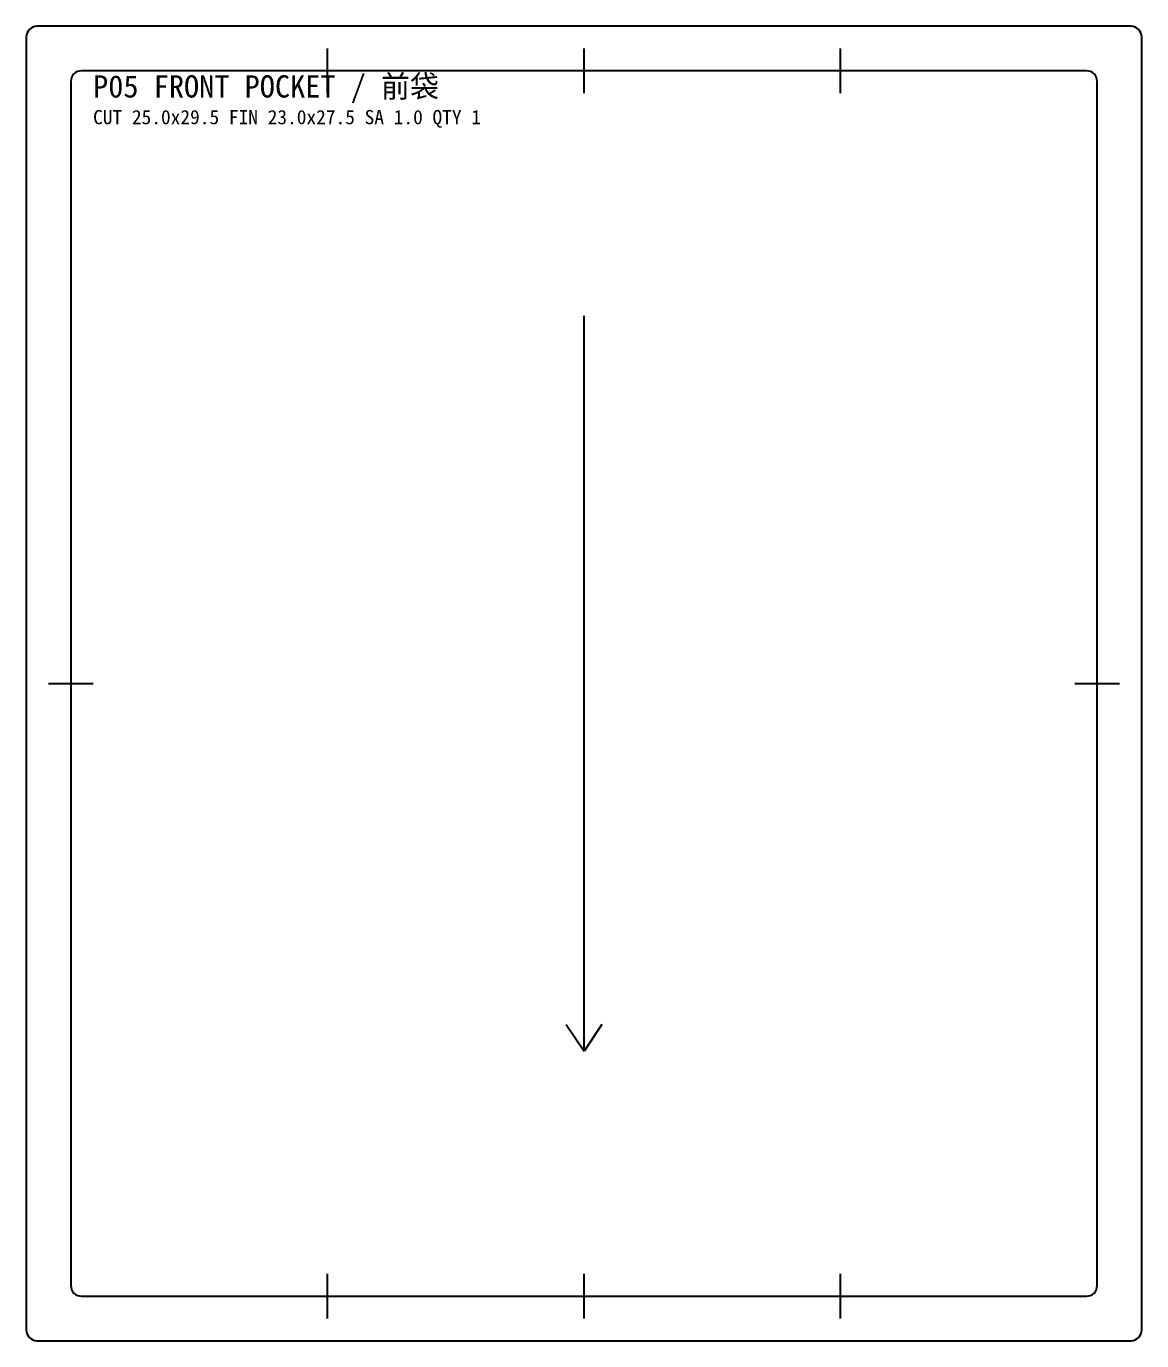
# Model space of a CAD drawing. Header units: millimetres. Extents: x 20 to 11279, y 290 to 7070.
# Drawn here: x 8990 to 9240.4, y 290 to 585.2 of the extents above; entities that cross this region are included whole.
import ezdxf

# ---------------------------------------------------------------- set-up
doc = ezdxf.new("R2010")
doc.units = ezdxf.units.MM
for name, color, linetype in [('CUT', 1, 'CONTINUOUS'), ('GRAIN', 6, 'CONTINUOUS'), ('NOTCH', 3, 'CONTINUOUS'), ('STITCH', 5, 'CONTINUOUS'), ('TEXT', 7, 'CONTINUOUS')]:
    doc.layers.add(name, color=color, linetype=linetype)

msp = doc.modelspace()

# ---------------------------------------------------------------- linework, layer by layer
at = {"layer": 'CUT'}
msp.add_lwpolyline([(9238, 290), (9238.47, 290.05), (9238.92, 290.18), (9239.33, 290.4), (9239.7, 290.7), (9240, 291.07), (9240.22, 291.48), (9240.35, 291.93), (9240.4, 292.4), (9240.4, 582.8), (9240.35, 583.27), (9240.22, 583.72), (9240, 584.13), (9239.7, 584.5), (9239.33, 584.8), (9238.92, 585.02), (9238.47, 585.15), (9238, 585.2), (8992.4, 585.2), (8991.93, 585.15), (8991.48, 585.02), (8991.07, 584.8), (8990.7, 584.5), (8990.4, 584.13), (8990.18, 583.72), (8990.05, 583.27), (8990, 582.8), (8990, 292.4), (8990.05, 291.93), (8990.18, 291.48), (8990.4, 291.07), (8990.7, 290.7), (8991.07, 290.4), (8991.48, 290.18), (8991.93, 290.05), (8992.4, 290)], close=True, dxfattribs=at)
at = {"layer": 'GRAIN'}
for p, q in [((9115.2, 355.04), (9115.2, 520.16)), ((9111.2, 361.04), (9115.2, 355.04)), ((9119.2, 361.04), (9115.2, 355.04))]:
    msp.add_line(p, q, dxfattribs=at)
at = {"layer": 'NOTCH'}
for p, q in [((9057.6, 570.2), (9057.6, 580.2)), ((9115.2, 570.2), (9115.2, 580.2)), ((9172.8, 570.2), (9172.8, 580.2)), ((8995, 437.6), (9005, 437.6)), ((9225.4, 437.6), (9235.4, 437.6)), ((9057.6, 295), (9057.6, 305)), ((9115.2, 295), (9115.2, 305)), ((9172.8, 295), (9172.8, 305))]:
    msp.add_line(p, q, dxfattribs=at)
at = {"layer": 'STITCH'}
msp.add_lwpolyline([(9228, 300), (9228.47, 300.05), (9228.92, 300.18), (9229.33, 300.4), (9229.7, 300.7), (9230, 301.07), (9230.22, 301.48), (9230.35, 301.93), (9230.4, 302.4), (9230.4, 572.8), (9230.35, 573.27), (9230.22, 573.72), (9230, 574.13), (9229.7, 574.5), (9229.33, 574.8), (9228.92, 575.02), (9228.47, 575.15), (9228, 575.2), (9002.4, 575.2), (9001.93, 575.15), (9001.48, 575.02), (9001.07, 574.8), (9000.7, 574.5), (9000.4, 574.13), (9000.18, 573.72), (9000.05, 573.27), (9000, 572.8), (9000, 302.4), (9000.05, 301.93), (9000.18, 301.48), (9000.4, 301.07), (9000.7, 300.7), (9001.07, 300.4), (9001.48, 300.18), (9001.93, 300.05), (9002.4, 300)], close=True, dxfattribs=at)

# ---------------------------------------------------------------- texts
at = {"layer": 'TEXT'}
for s, height, p in [('P05 FRONT POCKET / 前袋', 5, (9005, 569.2)), ('CUT 25.0x29.5 FIN 23.0x27.5 SA 1.0 QTY 1', 3.2, (9005, 563.2))]:
    msp.add_text(s, height=height, dxfattribs=at).set_placement(p)

doc.saveas('drawing.dxf')
